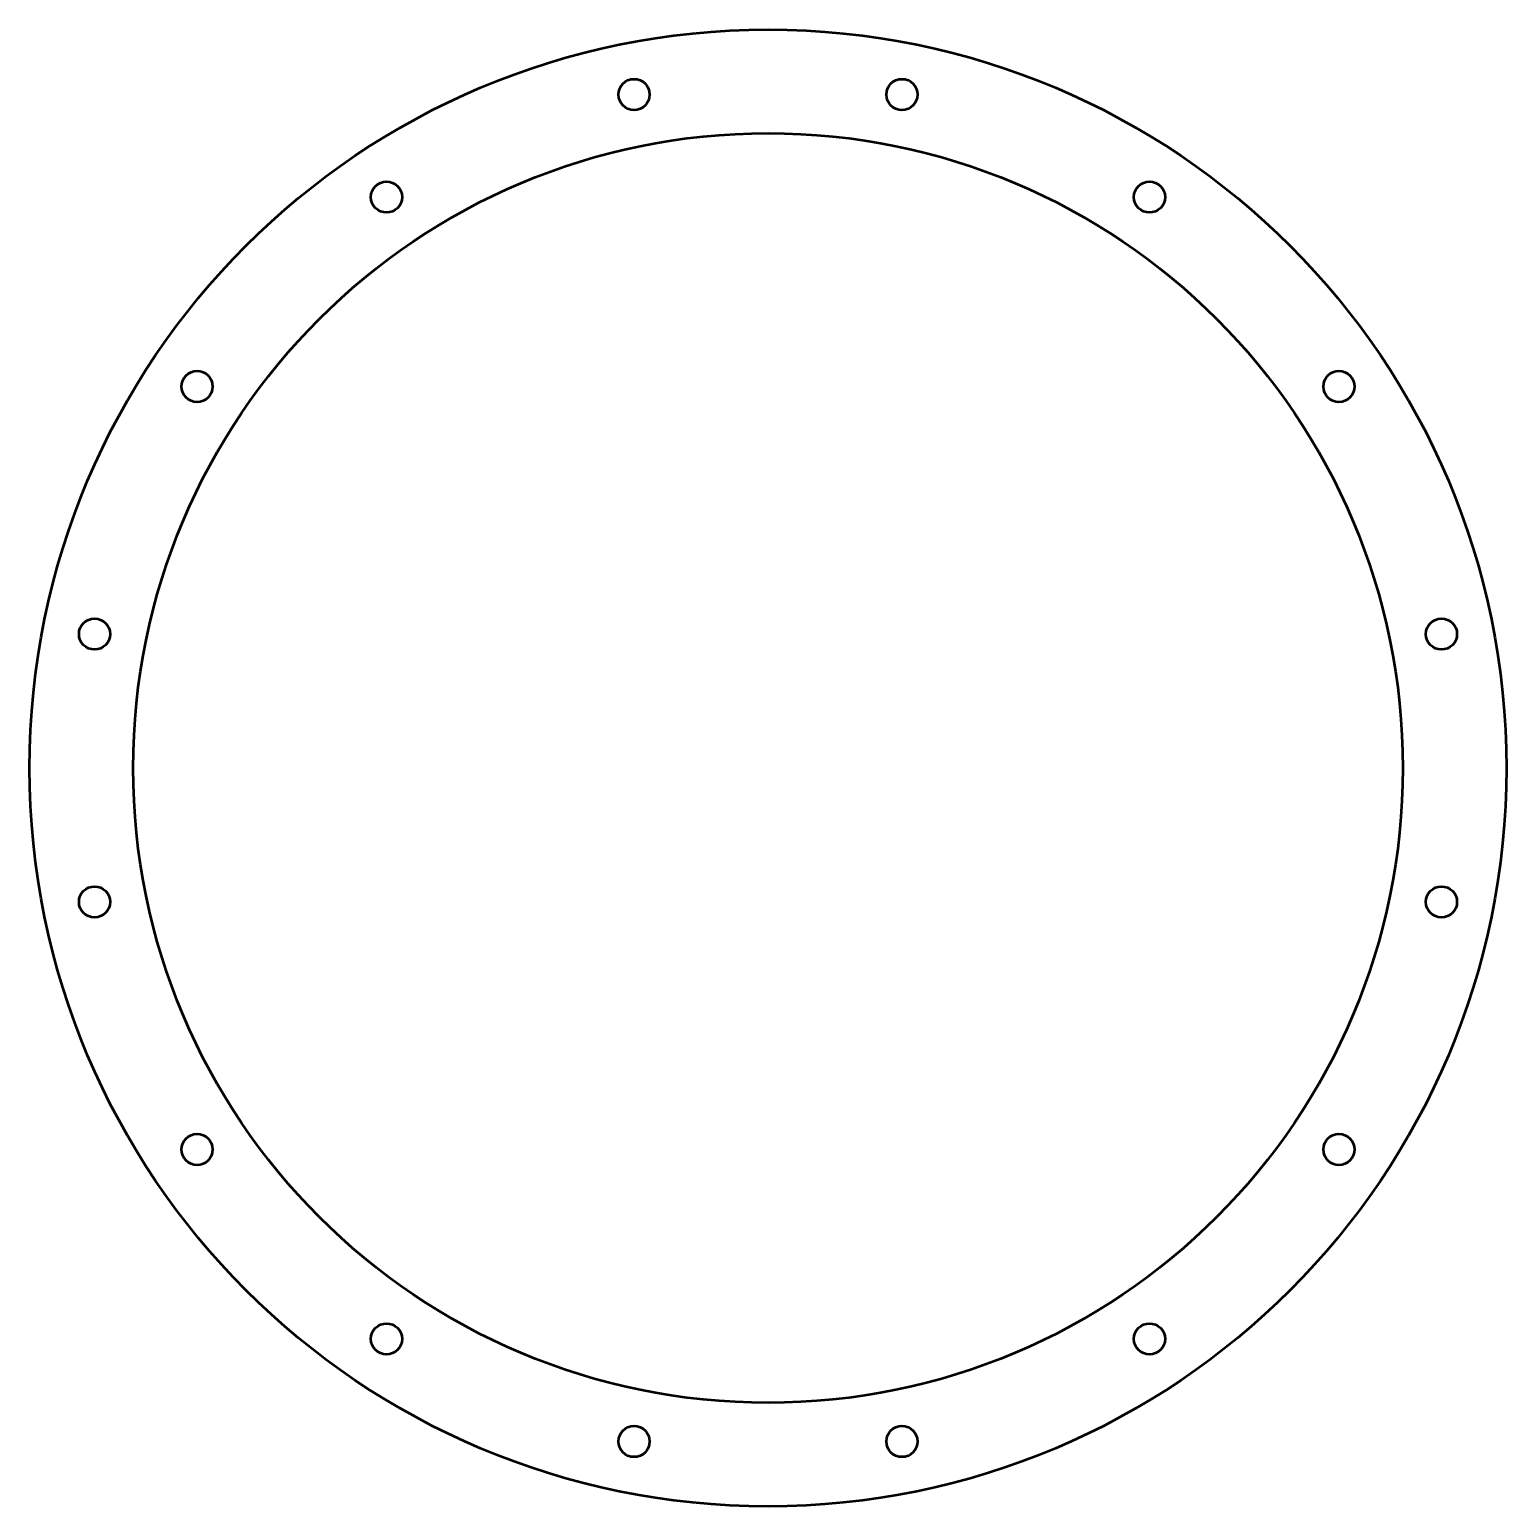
# Model space of a CAD drawing. Header units: millimetres. Extents: x 457 to 1027, y 240 to 810.
import ezdxf

# ---------------------------------------------------------------- set-up
doc = ezdxf.new("R2010")
doc.units = ezdxf.units.MM
doc.header["$LTSCALE"] = 5
doc.layers.add('Visible (ISO)', color=7, linetype='Continuous', lineweight=50)

msp = doc.modelspace()

# ---------------------------------------------------------------- linework, layer by layer
at = {"layer": 'Visible (ISO)'}
for centre, radius in [((742.5, 525), 285), ((690.8, 784.91), 6), ((794.2, 784.91), 6), ((742.5, 525), 245), ((595.27, 745.34), 6), ((889.73, 745.34), 6), ((522.16, 672.23), 6), ((962.84, 672.23), 6), ((482.59, 576.7), 6), ((1002.41, 576.7), 6), ((482.59, 473.3), 6), ((1002.41, 473.3), 6), ((522.16, 377.77), 6), ((962.84, 377.77), 6), ((595.27, 304.66), 6), ((889.73, 304.66), 6), ((690.8, 265.09), 6), ((794.2, 265.09), 6)]:
    msp.add_circle(centre, radius, dxfattribs=at)

doc.saveas('drawing.dxf')
